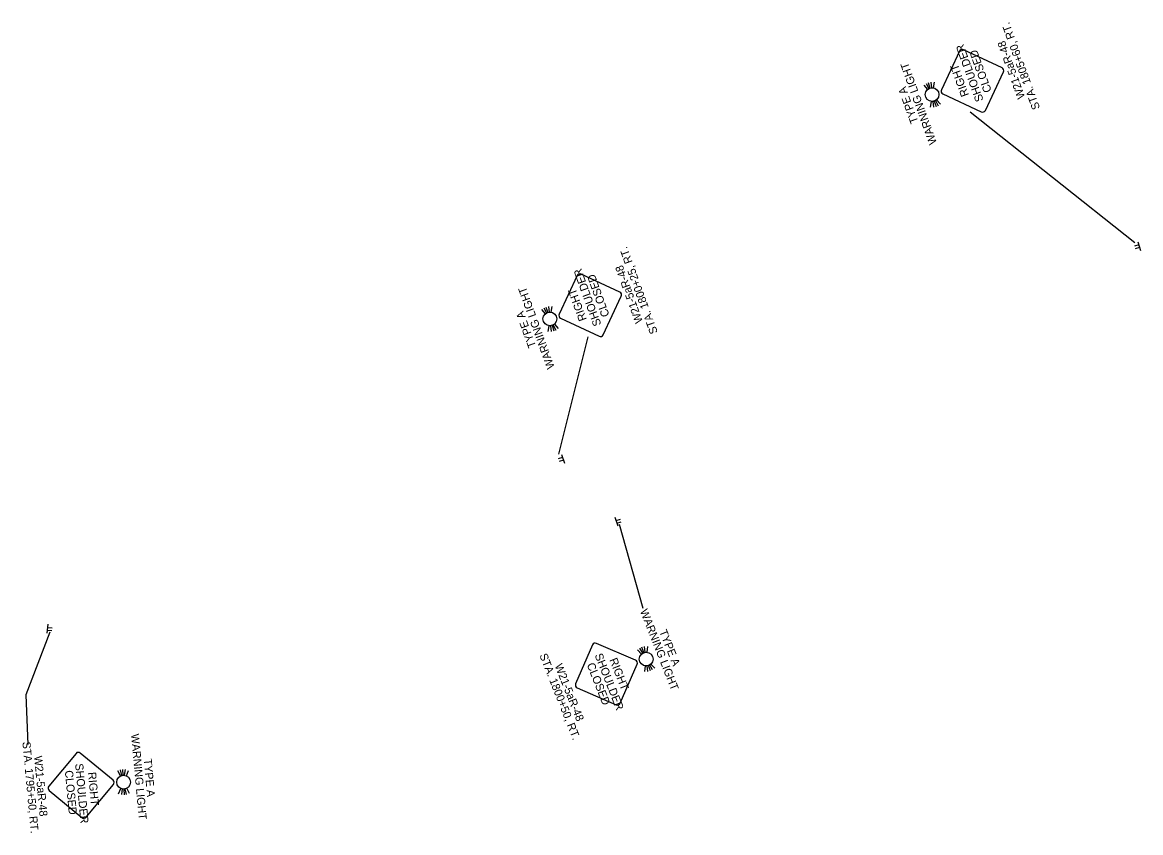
# Model space of a CAD drawing. Extents: x 126146 to 386643, y 319437 to 606724.
# Drawn here: x 168580 to 169558, y 352496 to 353204 of the extents above; entities that cross this region are included whole.
import ezdxf

# ---------------------------------------------------------------- set-up
doc = ezdxf.new("R2010")
doc.units = 0
doc.layers.add('PM_P_Edge_Line', color=7, linetype='Continuous')

msp = doc.modelspace()

# ---------------------------------------------------------------- linework, layer by layer
at = {"layer": 'PM_P_Edge_Line'}
for p, q in [((169368.17, 353149.12), (169371.49, 353145.37)), ((169370.23, 353150.56), (169372.62, 353146.16)), ((169371.95, 353151.31), (169373.56, 353146.57)), ((169374.37, 353151.83), (169374.88, 353146.86)), ((169377.16, 353151.76), (169376.4, 353146.82)), ((169374.57, 353134.91), (169373.81, 353129.97)), ((169376.1, 353134.87), (169376.6, 353129.9)), ((169377.42, 353135.16), (169379.02, 353130.42)), ((169378.35, 353135.57), (169380.74, 353131.17)), ((169379.48, 353136.36), (169382.8, 353132.62)), ((169552.82, 353011.39), (169408.88, 353125.4)), ((169556.15, 353009.61), (169552.36, 353008.33)), ((169556.92, 353007.33), (169553.13, 353006.05)), ((169555.26, 353012.26), (169557.82, 353004.68)), ((169556.54, 353008.47), (169556.54, 353008.47)), ((169034, 352953.03), (169037.31, 352949.29)), ((169036.06, 352954.47), (169038.44, 352950.08)), ((169037.78, 352955.22), (169039.38, 352950.49)), ((169040.19, 352955.75), (169040.7, 352950.77)), ((169042.99, 352955.67), (169042.23, 352950.73)), ((169040.39, 352938.83), (169039.63, 352933.88)), ((169041.92, 352938.79), (169042.42, 352933.81)), ((169043.24, 352939.07), (169044.84, 352934.34)), ((169044.18, 352939.48), (169046.56, 352935.09)), ((169045.3, 352940.27), (169048.62, 352936.53)), ((169049.03, 352826.68), (169074.7, 352929.31)), ((169052.36, 352823.8), (169048.57, 352822.52)), ((169053.12, 352821.53), (169049.33, 352820.25)), ((169051.46, 352826.46), (169054.02, 352818.87)), ((169052.74, 352822.66), (169052.74, 352822.66)), ((169100.87, 352763.68), (169098.32, 352771.26)), ((169099.21, 352768.61), (169103, 352769.89)), ((169099.6, 352767.47), (169099.6, 352767.47)), ((169099.98, 352766.34), (169103.77, 352767.61)), ((169101.99, 352765.34), (169122.68, 352692.05)), ((168601.68, 352670.13), (168602.51, 352678.09)), ((168602.1, 352674.11), (168602.1, 352674.11)), ((168602.22, 352675.3), (168606.2, 352674.89)), ((168604.06, 352671.11), (168583.16, 352616.29)), ((168601.97, 352672.91), (168605.95, 352672.5)), ((169121.41, 352651.93), (169117.98, 352655.57)), ((169122.51, 352652.76), (169119.99, 352657.08)), ((169123.44, 352653.2), (169121.69, 352657.88)), ((169124.75, 352653.52), (169124.09, 352658.48)), ((169126.28, 352653.53), (169126.88, 352658.49)), ((169124.21, 352636.61), (169124.81, 352641.57)), ((169127, 352636.63), (169126.34, 352641.58)), ((169129.4, 352637.22), (169127.65, 352641.91)), ((169131.09, 352638.03), (169128.58, 352642.35)), ((169133.11, 352639.53), (169129.68, 352643.17)), ((168583.16, 352616.29), (168584.87, 352572.89)), ((168665.88, 352545.4), (168663.61, 352549.85)), ((168667.17, 352545.88), (168665.97, 352550.73)), ((168668.18, 352546.04), (168667.82, 352551.03)), ((168669.53, 352545.99), (168670.29, 352550.93)), ((168671, 352545.56), (168672.98, 352550.16)), ((168664.26, 352529.91), (168666.24, 352534.5)), ((168666.94, 352529.14), (168667.7, 352534.08)), ((168669.42, 352529.04), (168669.05, 352534.02)), ((168671.27, 352529.33), (168670.07, 352534.19)), ((168673.62, 352530.21), (168671.35, 352534.67))]:
    msp.add_line(p, q, dxfattribs=at)
for points in [[(169399.43, 353178.77), (169383.6, 353145.13)], [(169436.62, 353164.2), (169402.97, 353180.04)], [(169422.05, 353127.02), (169437.89, 353160.67)], [(169384.87, 353141.59), (169418.51, 353125.75)], [(169065.26, 352982.69), (169049.42, 352949.04)], [(169102.44, 352968.12), (169068.79, 352983.96)], [(169087.87, 352930.94), (169103.71, 352964.58)], [(169050.69, 352945.51), (169084.34, 352929.67)], [(169078.57, 352659.94), (169063.79, 352625.82)], [(169116.19, 352646.53), (169082.07, 352661.32)], [(169102.78, 352608.92), (169117.57, 352643.04)], [(169065.17, 352622.32), (169099.29, 352607.54)], [(168627.02, 352565.12), (168603.24, 352536.53)], [(168659.35, 352541.68), (168630.76, 352565.46)], [(168635.92, 352509.35), (168659.7, 352537.94)], [(168603.59, 352532.79), (168632.18, 352509.01)]]:
    msp.add_lwpolyline(points, dxfattribs=at)
for centre in [(169375.49, 353140.87), (169041.31, 352944.78), (169125.54, 352647.55), (168668.62, 352540.03)]:
    msp.add_circle(centre, 6.02, dxfattribs=at)
for centre, start, end in [((169401.84, 353177.64), 64.79099, 154.79099), ((169435.48, 353161.8), 334.79099, 64.79099), ((169386, 353143.99), 154.79099, 244.79099), ((169419.64, 353128.16), 244.79099, 334.79099), ((169067.66, 352981.55), 64.79099, 154.79099), ((169101.31, 352965.72), 334.79099, 64.79099), ((169051.82, 352947.91), 154.79099, 244.79099), ((169085.47, 352932.07), 244.79099, 334.79099), ((169081.01, 352658.88), 66.57218, 156.57218), ((169115.13, 352644.1), 336.57218, 66.57218), ((169066.23, 352624.76), 156.57218, 246.57218), ((169100.35, 352609.98), 246.57218, 336.57218), ((168629.06, 352563.42), 50.25119, 140.25119), ((168605.29, 352534.83), 140.25119, 230.25119), ((168657.66, 352539.64), 320.25119, 50.25119), ((168633.88, 352511.05), 230.25119, 320.25119)]:
    msp.add_arc(centre, 2.66, start, end, dxfattribs=at)

# ---------------------------------------------------------------- texts
for s, height, rotation, p in [('STA. 1805+60, RT.', 7, 109.79099, (169469.95, 353129.13)), ('SHOULDER', 7.083, 109.79099, (169420.58, 353136.03)), ('W21-5aR-48', 7, 109.79099, (169456.93, 353138.58)), ('CLOSED', 7.083, 109.79099, (169427.72, 353144.07)), ('WARNING LIGHT', 7, 109.79099, (169379.78, 353098.66)), ('RIGHT', 7.083, 109.79099, (169407.81, 353140.47)), ('TYPE A', 7, 109.79099, (169363.53, 353117.07)), ('STA. 1800+25, RT.', 7, 109.79099, (169135.78, 352933.05)), ('SHOULDER', 7.083, 109.79099, (169086.4, 352939.94)), ('W21-5aR-48', 7, 109.79099, (169122.75, 352942.49)), ('CLOSED', 7.083, 109.79099, (169093.55, 352947.98)), ('WARNING LIGHT', 7, 109.79099, (169045.6, 352902.58)), ('RIGHT', 7.083, 109.79099, (169073.63, 352944.38)), ('TYPE A', 7, 109.79099, (169029.35, 352920.98)), ('WARNING LIGHT', 7, 291.57218, (169119.94, 352689.6)), ('TYPE A', 7, 291.57218, (169136.76, 352671.71)), ('STA. 1800+50, RT.', 7, 291.57218, (169032.06, 352650.89)), ('W21-5aR-48', 7, 291.57218, (169045.38, 352641.85)), ('CLOSED', 7.083, 291.57218, (169073.43, 352642.73)), ('SHOULDER', 7.083, 291.57218, (169080.32, 352650.98)), ('RIGHT', 7.083, 291.57218, (169093.22, 352646.95)), ('WARNING LIGHT', 7, 275.25119, (168675.06, 352581.96)), ('STA. 1795+50, RT.', 7, 275.25119, (168580.12, 352575.1)), ('W21-5aR-48', 7, 275.25119, (168590.36, 352562.69)), ('TYPE A', 7, 275.25119, (168686.17, 352560.07)), ('CLOSED', 7.083, 275.25119, (168617.25, 352550.05)), ('SHOULDER', 7.083, 275.25119, (168626.19, 352556.03)), ('RIGHT', 7.083, 275.25119, (168637.43, 352548.54))]:
    msp.add_text(s, height=height, rotation=rotation, dxfattribs=at).set_placement(p)

doc.saveas('drawing.dxf')
